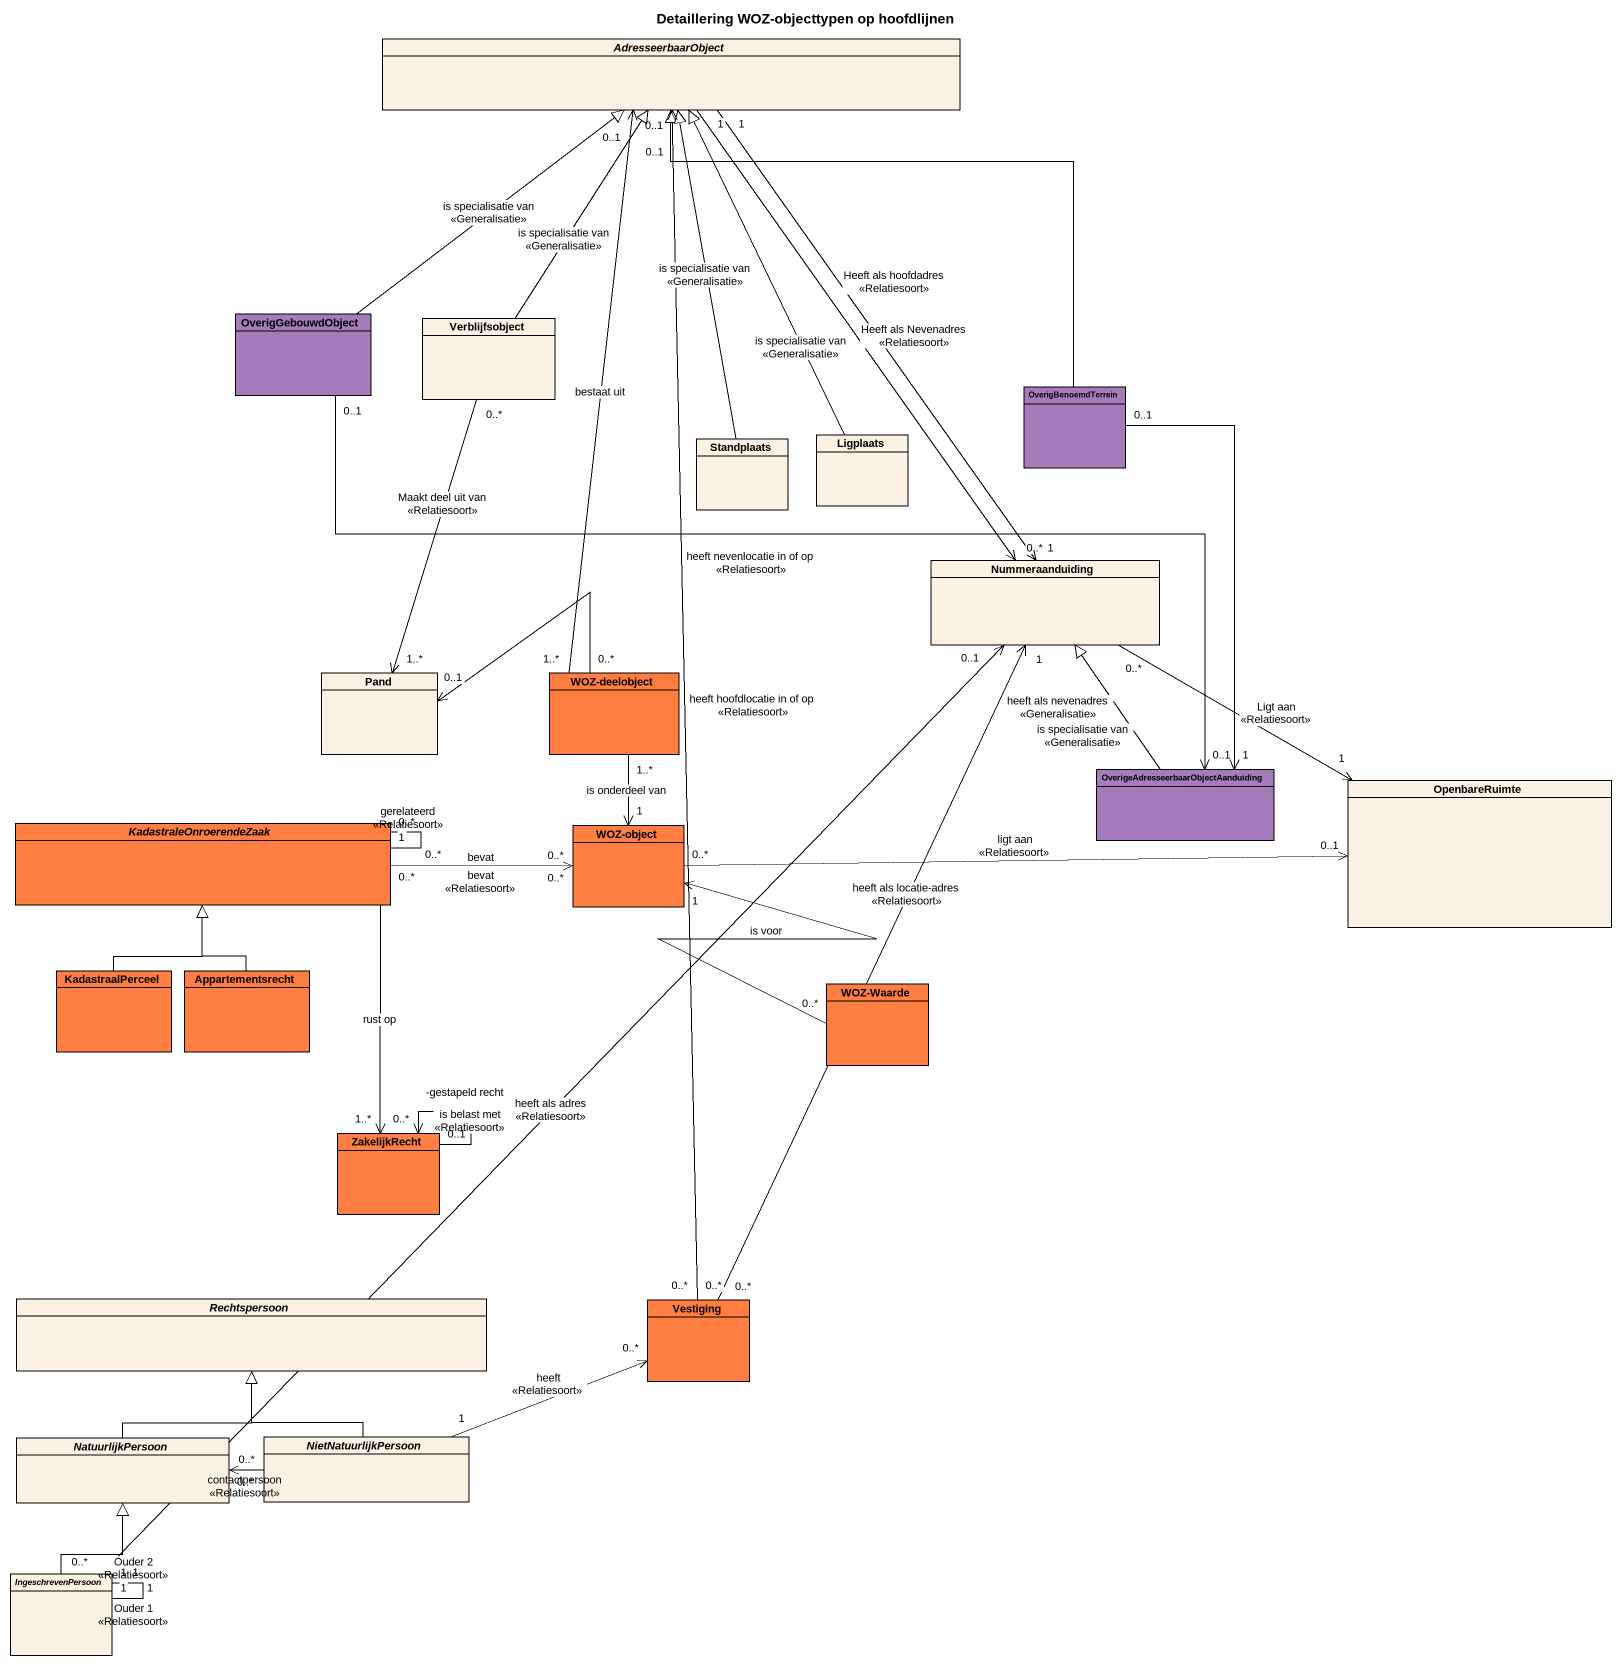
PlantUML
@startuml
title Detaillering WOZ-objecttypen op hoofdlijnen
hide circle
hide empty members
abstract class AdresseerbaarObject
class OverigGebouwdObject #A57BBC
class Verblijfsobject
class OverigBenoemdTerrein #A57BBC
class Standplaats
class Ligplaats
class Nummeraanduiding
class Pand
class "WOZ-deelobject" as WOZ_deelobject #FF7D41
class "OverigeAdresseerbaarObjectAanduiding" as OverigeAdresseerbaarObjectAa #A57BBC
class OpenbareRuimte
abstract class KadastraleOnroerendeZaak #FF7E41
class "WOZ-object" as WOZ_object #FF7E41
class KadastraalPerceel #FF7E41
class Appartementsrecht #FF7E41
class "WOZ-Waarde" as WOZ_Waarde #FF7E41
class ZakelijkRecht #FF7E41
abstract class Rechtspersoon
class Vestiging #FF7E41
abstract class NatuurlijkPersoon
abstract class NietNatuurlijkPersoon
abstract class IngeschrevenPersoon
AdresseerbaarObject "1" --> "0..*" Nummeraanduiding : Heeft als Nevenadres\n<<Relatiesoort>>
AdresseerbaarObject "1" --> "1" Nummeraanduiding : Heeft als hoofdadres\n<<Relatiesoort>>
OverigGebouwdObject -up-|> AdresseerbaarObject : is specialisatie van\n<<Generalisatie>>
OverigGebouwdObject "0..1" -right-> "0..1" OverigeAdresseerbaarObjectAa
Verblijfsobject -up-|> AdresseerbaarObject : is specialisatie van\n<<Generalisatie>>
Verblijfsobject "0..*" --> "1..*" Pand : Maakt deel uit van\n<<Relatiesoort>>
OverigBenoemdTerrein -up-|> AdresseerbaarObject
OverigBenoemdTerrein "0..1" --> "1" OverigeAdresseerbaarObjectAa
Standplaats -up-|> AdresseerbaarObject : is specialisatie van\n<<Generalisatie>>
Ligplaats -up-|> AdresseerbaarObject : is specialisatie van\n<<Generalisatie>>
Nummeraanduiding "0..*" -right-> "1" OpenbareRuimte : Ligt aan\n<<Relatiesoort>>
Nummeraanduiding "1" <-- "0..*" Vestiging : heeft als locatie-adres\n<<Relatiesoort>>
WOZ_deelobject "1..*" -up-> "0..1" AdresseerbaarObject : bestaat uit
WOZ_deelobject "0..*" -left-> "0..1" Pand
WOZ_deelobject "1..*" --> "1" WOZ_object : is onderdeel van
OverigeAdresseerbaarObjectAa -up-|> Nummeraanduiding : heeft als nevenadres\n<<Generalisatie>>
OverigeAdresseerbaarObjectAa -up-|> Nummeraanduiding : is specialisatie van\n<<Generalisatie>>
KadastraleOnroerendeZaak "1" -- "0..*" KadastraleOnroerendeZaak : gerelateerd\n<<Relatiesoort>>
WOZ_object "0..*" -right-> "0..1" OpenbareRuimte : ligt aan\n<<Relatiesoort>>
WOZ_object "0..*" <-left- "0..*" KadastraleOnroerendeZaak : bevat
WOZ_object "0..*" -left- "0..*" KadastraleOnroerendeZaak : bevat\n<<Relatiesoort>>
KadastraalPerceel -up-|> KadastraleOnroerendeZaak
Appartementsrecht -up-|> KadastraleOnroerendeZaak
WOZ_Waarde "0..*" -up-> "1" WOZ_object : is voor
ZakelijkRecht "1..*" <-up- KadastraleOnroerendeZaak : rust op
ZakelijkRecht "0..1" --> "-gestapeld recht\n0..*" ZakelijkRecht : is belast met\n<<Relatiesoort>>
Vestiging "0..*" -up-> "0..1" AdresseerbaarObject : heeft hoofdlocatie in of op\n<<Relatiesoort>>
Vestiging "0..*" -up-> "0..1" AdresseerbaarObject : heeft nevenlocatie in of op\n<<Relatiesoort>>
NatuurlijkPersoon -up-|> Rechtspersoon
NietNatuurlijkPersoon -up-|> Rechtspersoon
NietNatuurlijkPersoon "1" -right-> "0..*" Vestiging : heeft\n<<Relatiesoort>>
NietNatuurlijkPersoon "0..*" -left-> "0..*" NatuurlijkPersoon : contactpersoon\n<<Relatiesoort>>
IngeschrevenPersoon "0..*" -up-> "0..1" Nummeraanduiding : heeft als adres\n<<Relatiesoort>>
IngeschrevenPersoon -up-|> NatuurlijkPersoon
IngeschrevenPersoon "1" -- "1" IngeschrevenPersoon : Ouder 1\n<<Relatiesoort>>
IngeschrevenPersoon "1" -- "1" IngeschrevenPersoon : Ouder 2\n<<Relatiesoort>>
@enduml
